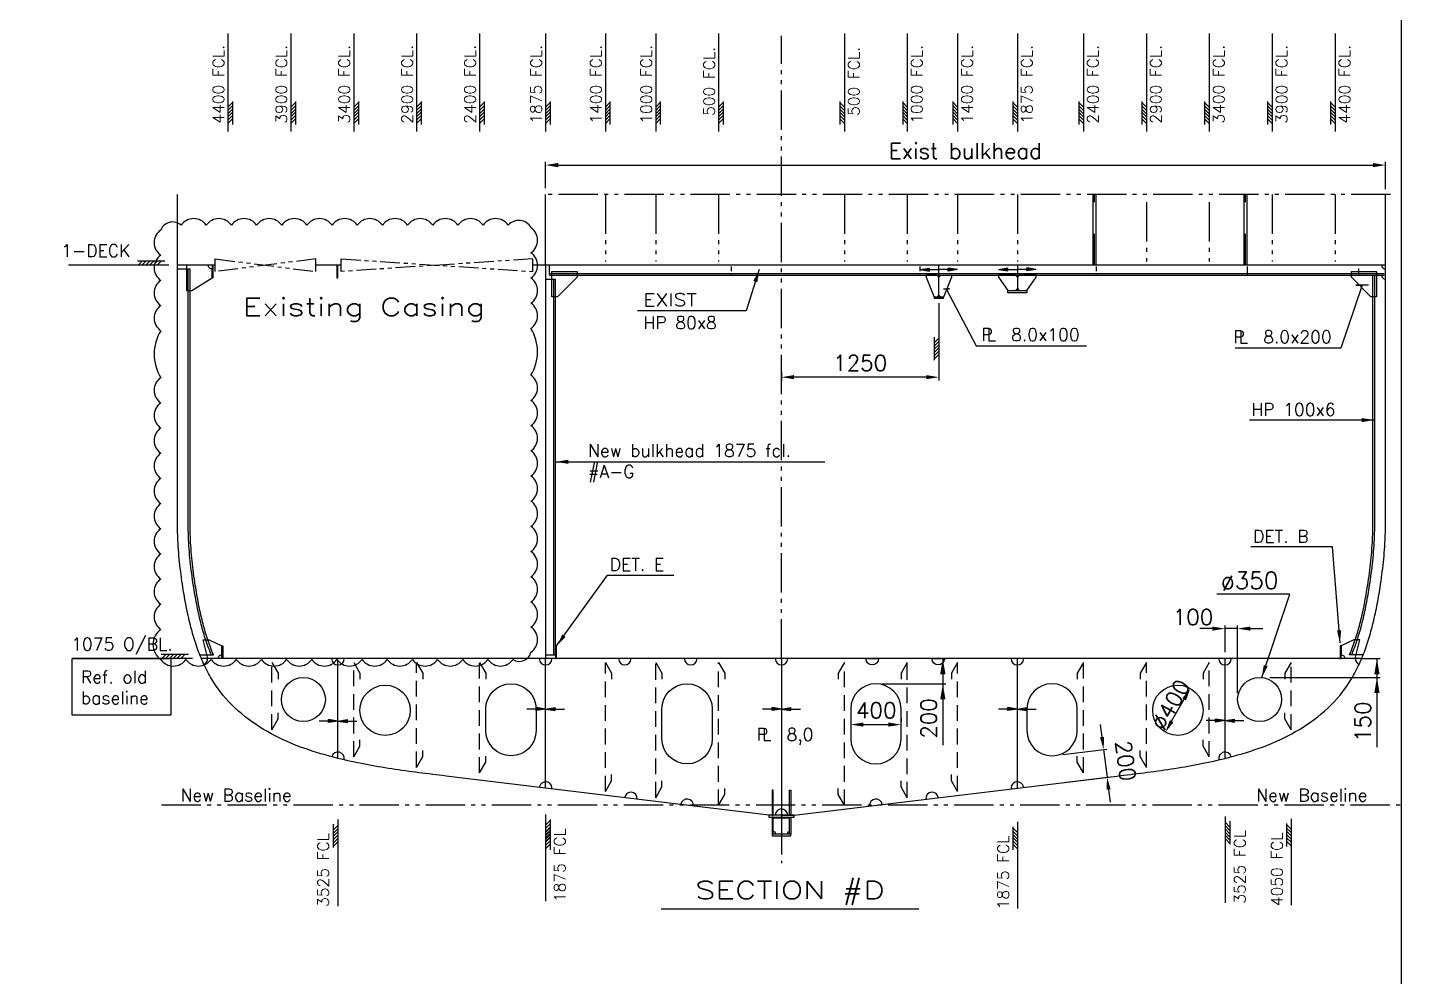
# Model space of a CAD drawing. Extents: x -86245 to 167090, y -69122 to 55245.
# Drawn here: x 30530 to 41450, y 15678 to 23217 of the extents above; entities that cross this region are included whole.
import ezdxf
from ezdxf.enums import TextEntityAlignment as Align

# ---------------------------------------------------------------- set-up
doc = ezdxf.new("R2010")
doc.units = 0
doc.header["$LTSCALE"] = 250
for name, pattern in [('DASHED', [0.75, 0.5, -0.25]), ('JERNB', [2, 1, -1]), ('PHANTOM', [2.1, 1.25, -0.2, 0.125, -0.2, 0.125, -0.2]), ('PHANTOM2', [1.25, 0.625, -0.125, 0.125, -0.125, 0.125, -0.125]), ('STP-035', [0.24, 0.15, -0.09])]:
    doc.linetypes.add(name, pattern=pattern)
doc.layers.get('0').update_dxf_attribs({"linetype": 'CONTINUOUS'})
doc.layers.get('DEFPOINTS').update_dxf_attribs({"linetype": 'CONTINUOUS'})
for name, color, linetype in [('LASTLUKE', 1, 'CONTINUOUS'), ('Ramme', 7, 'CONTINUOUS'), ('S0CO1', 1, 'CONTINUOUS'), ('S0CO2', 2, 'CONTINUOUS'), ('S0CO5', 4, 'CONTINUOUS'), ('S0DA2', 2, 'DASHED'), ('S0DIM', 2, 'CONTINUOUS'), ('S0PH1', 1, 'PHANTOM'), ('S0TX2', 2, 'CONTINUOUS')]:
    doc.layers.add(name, color=color, linetype=linetype)
doc.styles.add('18', font='romans', dxfattribs={"height": 180})
doc.styles.add('ROMANS', font='romans.shx', dxfattribs={"height": 125})
doc.dimstyles.new('MEDIUM', dxfattribs={"dimscale": 0.5, "dimtxt": 2, "dimasz": 2, "dimexe": 50, "dimexo": 100, "dimgap": 100, "dimtad": 1, "dimdsep": 46, "dimtxsty": 'ROMANS', "dimblk1": 'PIL-2', "dimblk2": 'PIL-3', "dimsah": 1, "dimcen": 200, "dimclrd": 1, "dimclre": 1, "dimclrt": 2, "dimazin": 2, "dimtfac": 1, "dimtmove": 0, "dimatfit": 3, "dimldrblk": 'PIL-3', "dimfxl": 1, "dimtvp": 100, "dimtolj": 1, "dimarcsym": 0})
doc.dimstyles.new('ORGINAL', dxfattribs={"dimscale": 50, "dimtxt": 2, "dimasz": 2, "dimexe": 0.5, "dimexo": 1, "dimgap": 1, "dimtad": 1, "dimdsep": 46, "dimtxsty": 'ROMANS', "dimcen": 0, "dimclrd": 1, "dimclre": 1, "dimclrt": 2, "dimadec": 0, "dimazin": 0, "dimtfac": 1, "dimtmove": 2, "dimatfit": 3, "dimfxl": 1, "dimtvp": 100, "dimtolj": 1, "dimarcsym": 0})
doc.dimstyles.get("Standard").update_dxf_attribs({"dimscale": 50, "dimtxt": 125, "dimasz": 2, "dimexe": 0.5, "dimexo": 1, "dimgap": 1, "dimtad": 1, "dimdsep": 46, "dimtxsty": 'ROMANS', "dimcen": 1.5, "dimclrd": 1, "dimclre": 1, "dimclrt": 2, "dimazin": 2, "dimtfac": 1, "dimtmove": 2, "dimatfit": 3, "dimfxl": 1, "dimtvp": 100, "dimtolj": 1, "dimarcsym": 0})

# ---------------------------------------------------------------- blocks, each defined once
blk = doc.blocks.new('KJØL')
at = {"layer": 'S0CO1'}
blk.add_line((-65, -20), (65, -20), dxfattribs=at)
for points in [[(-75, 0), (-65, 0), (-65, 200), (-75, 200)], [(75, 0), (65, 0), (65, 200), (75, 200)]]:
    blk.add_lwpolyline(points, close=True, dxfattribs=at)
for centre, start, end in [((-65, -150), 0, 90), ((65, -150), 90, 180)]:
    blk.add_arc(centre, 20, start, end, dxfattribs=at)
at = {"layer": 'S0CO2'}
for points in [[(-100, -15), (100, -15), (100, 0), (-100, 0)], [(-75, -150), (-65, -150), (-65, -15), (-75, -15)], [(75, -150), (65, -150), (65, -15), (75, -15)], [(-75, -165), (75, -165), (75, -150), (-75, -150)]]:
    blk.add_lwpolyline(points, close=True, dxfattribs=at)
blk = doc.blocks.new('ST10011')
at = {"layer": 'S0CO1'}
for p, q in [((4.24, 0.65), (-0.08, 0.65)), ((0, 0), (0.65, 0.65)), ((0.6, 0), (1.25, 0.65)), ((1.2, 0), (1.85, 0.65)), ((1.8, 0), (2.45, 0.65)), ((2.4, 0), (3.05, 0.65)), ((3, 0), (3.65, 0.65))]:
    blk.add_line(p, q, dxfattribs=at)
blk = doc.blocks.new('ST10005')
at = {"color": 1}
for p, q in [((0, 0), (2, 0.32)), ((0, 0), (2, -0.32)), ((0, 0), (4, 0)), ((2, 0.32), (2, -0.32))]:
    blk.add_line(p, q, dxfattribs=at)
blk.add_solid([(0, 0), (2, 0.32), (0, 0), (2, -0.32)], dxfattribs=at)
blk = doc.blocks.new('pil')
at = {"layer": 'S0CO1', "yscale": 37.5, "zscale": 37.5, "rotation": 180}
for p, xscale in [((-150, 0), -37.5), ((150, 0), 37.5)]:
    blk.add_blockref('ST10005', p, dxfattribs=dict(at, xscale=xscale))
blk = doc.blocks.new('*X7')
at = {"color": 0}
for p, q in [((13410, 17177), (13450, 17217)), ((13439, 17177), (13479, 17217)), ((13467, 17177), (13507, 17217)), ((13495, 17177), (13535, 17217)), ((13523, 17177), (13563, 17217)), ((13552, 17177), (13592, 17217))]:
    blk.add_line(p, q, dxfattribs=at)
blk = doc.blocks.new('TYKK')
at = {"layer": 'S0CO1'}
for p, q in [((-2.04, 0.82), (2.04, 0.82)), ((-2.04, 0), (2.04, 0))]:
    blk.add_line(p, q, dxfattribs=at)
at = {"layer": 'S0CO1', "xscale": 0.0204, "yscale": 0.0204, "zscale": 0.0204}
blk.add_blockref('*X7', (-275.41, -350.41), dxfattribs=at)
blk = doc.blocks.new('A$C3B635EAD')
at = {"layer": 'S0DIM', "color": 1}
for p, q in [((-4400, 793), (-4400, 14)), ((-3900, 793), (-3900, 14)), ((-3400, 793), (-3400, 14)), ((-2900, 793), (-2900, 14)), ((-2400, 793), (-2400, 14)), ((-1875, 793), (-1875, 14)), ((-1400, 793), (-1400, 14)), ((-1000, 793), (-1000, 14)), ((-500, 793), (-500, 14)), ((500, 793), (500, 14)), ((1000, 793), (1000, 14)), ((1400, 793), (1400, 14)), ((1875, 793), (1875, 14)), ((2400, 793), (2400, 14)), ((2900, 793), (2900, 14)), ((3400, 793), (3400, 14)), ((3900, 793), (3900, 14)), ((4400, 793), (4400, 14))]:
    blk.add_line(p, q, dxfattribs=at)
at = {"layer": 'S0DIM', "extrusion": (0, 0, -1), "yscale": 45, "zscale": -45}
for p, xscale, rotation in [((4363, 162), 45, 270), ((3863, 162), 45, 270), ((3363, 162), 45, 270), ((2863, 162), 45, 270), ((2363, 162), 45, 270), ((1838, 162), 45, 270), ((1363, 162), 45, 270), ((963, 162), 45, 270), ((463, 162), 45, 270), ((-463, 162), -45, 90), ((-963, 162), -45, 90), ((-1363, 162), -45, 90), ((-1838, 162), -45, 90), ((-2363, 162), -45, 90), ((-2863, 162), -45, 90), ((-3363, 162), -45, 90), ((-3863, 162), -45, 90), ((-4363, 162), -45, 90)]:
    blk.add_blockref('TYKK', p, dxfattribs=dict(at, xscale=xscale, rotation=rotation))
at = {"layer": 'S0DIM', "style": 'ROMANS', "text_generation_flag": 6}
for s, p in [('4400 FCL.', (-4430, 77)), ('3900 FCL.', (-3930, 77)), ('3400 FCL.', (-3430, 77)), ('2900 FCL.', (-2930, 77)), ('2400 FCL.', (-2430, 77)), ('1875 FCL.', (-1905, 77)), ('1400 FCL.', (-1430, 77)), ('1000 FCL.', (-1030, 77)), (' 500 FCL.', (-530, 77)), (' 500 FCL.', (620, 77)), ('1000 FCL.', (1120, 77)), ('1400 FCL.', (1520, 77)), ('1875 FCL.', (1995, 77)), ('2400 FCL.', (2520, 77)), ('2900 FCL.', (3020, 77)), ('3400 FCL.', (3520, 77)), ('3900 FCL.', (4020, 77)), ('4400 FCL.', (4520, 77))]:
    blk.add_text(s, height=90, rotation=270, dxfattribs=at).set_placement(p)
blk = doc.blocks.new('*D75')
at = {"layer": 'DEFPOINTS', "color": 0, "transparency": 16777216}
for p in [(41323, 22124), (34648, 21890), (41323, 21882)]:
    blk.add_point(p, dxfattribs=at)
at = {"layer": 'S0CO1', "color": 1, "lineweight": -2, "transparency": 16777216}
for p, q in [((34648, 21940), (34648, 22149)), ((34748, 22124), (41223, 22124)), ((41323, 21932), (41323, 22149))]:
    blk.add_line(p, q, dxfattribs=at)
at = {"layer": 'S0CO1', "color": 1, "transparency": 16777216}
for points in [[(34748, 22141), (34748, 22107), (34648, 22124)], [(41223, 22141), (41223, 22107), (41323, 22124)]]:
    blk.add_solid(points, dxfattribs=at)
at = {"layer": 'S0CO1', "color": 2, "transparency": 16777216, "insert": (37985, 22236), "char_height": 125, "attachment_point": 5, "style": 'ROMANS'}
blk.add_mtext('\\A1;Exist bulkhead', dxfattribs=at)
blk = doc.blocks.new('PLDIM2')
at = {"layer": 'S0TX2', "style": 'ROMANS'}
for s, p in [('P', (-19, 0)), ('L', (23, 0))]:
    blk.add_text(s, height=100, dxfattribs=at).set_placement(p)
blk.add_attdef('XX.X', (168, -1), '', height=100, dxfattribs=at)
blk = doc.blocks.new('*D80')
at = {"layer": 'DEFPOINTS', "color": 0, "transparency": 16777216}
for p in [(37073, 17679), (37473, 17679), (37473, 17679)]:
    blk.add_point(p, dxfattribs=at)
at = {"layer": 'S0CO1', "color": 1, "lineweight": -2, "transparency": 16777216}
for p, q in [((37073, 17729), (37073, 17704)), ((37473, 17729), (37473, 17704)), ((37173, 17679), (37373, 17679))]:
    blk.add_line(p, q, dxfattribs=at)
at = {"layer": 'S0CO1', "color": 1, "transparency": 16777216}
for points in [[(37173, 17696), (37173, 17663), (37073, 17679)], [(37373, 17696), (37373, 17663), (37473, 17679)]]:
    blk.add_solid(points, dxfattribs=at)
at = {"layer": 'S0CO1', "color": 2, "transparency": 16777216, "insert": (37276, 17792), "char_height": 125, "attachment_point": 5, "style": 'ROMANS'}
blk.add_mtext('\\A1;400', dxfattribs=at)
blk = doc.blocks.new('PIL-2')
at = {"color": 0, "linetype": 'ByBlock'}
blk.add_line((0, 0), (-250, 0), dxfattribs=at)
blk.add_solid([(-125, 21), (-125, -21), (0, 0)], dxfattribs=at)
blk = doc.blocks.new('PIL-3')
at = {"color": 0, "linetype": 'ByBlock'}
blk.add_line((0, 0), (250, 0), dxfattribs=at)
blk.add_solid([(125, 21), (125, -21), (0, 0)], dxfattribs=at)
blk = doc.blocks.new('*D81')
at = {"layer": 'DEFPOINTS', "color": 0, "transparency": 16777216}
for p in [(37737, 18204), (37273, 18004), (37805, 18004)]:
    blk.add_point(p, dxfattribs=at)
at = {"layer": 'S0TX2', "color": 1, "lineweight": -2, "transparency": 16777216}
for p, q in [((37787, 18204), (37830, 18204)), ((37805, 18203), (37805, 18005)), ((37323, 18004), (37830, 18004)), ((37805, 18004), (37805, 17517))]:
    blk.add_line(p, q, dxfattribs=at)
for name, p, rotation in [('PIL-2', (37805, 18204), 90), ('PIL-3', (37805, 18004), 270)]:
    blk.add_blockref(name, p, dxfattribs=dict(at, rotation=rotation))
at = {"layer": 'S0TX2', "color": 2, "transparency": 16777216, "insert": (37693, 17728), "char_height": 125, "attachment_point": 5, "rotation": 90, "style": 'ROMANS'}
blk.add_mtext('\\A1;200', dxfattribs=at)
blk = doc.blocks.new('A$C60C17CDB')
at = {"layer": 'S0CO1', "yscale": 37.5, "zscale": 37.5, "rotation": 180}
for xscale in [37.5, -37.5]:
    blk.add_blockref('ST10005', (0, 0), dxfattribs=dict(at, xscale=xscale))
blk = doc.blocks.new('*D82')
at = {"layer": 'DEFPOINTS', "color": 0, "transparency": 16777216}
for p in [(38710, 17435), (39110, 17262), (38737, 17216)]:
    blk.add_point(p, dxfattribs=at)
at = {"layer": 'S0CO1', "color": 1, "lineweight": -2, "transparency": 16777216}
for p, q in [((39071, 17580), (39058, 17679)), ((38760, 17441), (39108, 17484)), ((39083, 17481), (39110, 17262)), ((38787, 17222), (39135, 17265)), ((39122, 17163), (39135, 17063))]:
    blk.add_line(p, q, dxfattribs=at)
at = {"layer": 'S0CO1', "color": 1, "transparency": 16777216}
for points in [[(39087, 17582), (39054, 17578), (39083, 17481)], [(39139, 17165), (39106, 17161), (39110, 17262)]]:
    blk.add_solid(points, dxfattribs=at)
at = {"layer": 'S0CO1', "color": 2, "transparency": 16777216, "insert": (39258, 17391), "char_height": 125, "attachment_point": 5, "rotation": 277.079, "style": 'ROMANS'}
blk.add_mtext('\\A1;200', dxfattribs=at)
blk = doc.blocks.new('*D83')
at = {"layer": 'DEFPOINTS', "color": 0, "transparency": 16777216}
for p in [(39772, 17966), (39574, 17619)]:
    blk.add_point(p, dxfattribs=at)
at = {"layer": 'S0CO1', "color": 1, "lineweight": -2, "transparency": 16777216}
blk.add_line((39623, 17706), (39722, 17880), dxfattribs=at)
at = {"layer": 'S0CO1', "color": 1, "transparency": 16777216}
for points in [[(39708, 17888), (39737, 17871), (39772, 17966)], [(39609, 17714), (39638, 17697), (39574, 17619)]]:
    blk.add_solid(points, dxfattribs=at)
at = {"layer": 'S0CO1', "color": 2, "transparency": 16777216, "insert": (39615, 17836), "char_height": 125, "attachment_point": 5, "rotation": 60.382, "style": 'ROMANS'}
blk.add_mtext('\\A1;∅400', dxfattribs=at)
blk = doc.blocks.new('*D85')
at = {"layer": 'DEFPOINTS', "color": 0, "transparency": 16777216}
for p in [(41086, 18204), (40354, 18054), (41255, 18054)]:
    blk.add_point(p, dxfattribs=at)
at = {"layer": 'S0TX2', "color": 1, "lineweight": -2, "transparency": 16777216}
for p, q in [((41136, 18204), (41280, 18204)), ((41255, 18203), (41255, 18055)), ((40404, 18054), (41280, 18054)), ((41255, 18054), (41255, 17500))]:
    blk.add_line(p, q, dxfattribs=at)
for name, p, rotation in [('PIL-2', (41255, 18204), 90), ('PIL-3', (41255, 18054), 270)]:
    blk.add_blockref(name, p, dxfattribs=dict(at, rotation=rotation))
at = {"layer": 'S0TX2', "color": 2, "transparency": 16777216, "insert": (41143, 17702), "char_height": 125, "attachment_point": 5, "rotation": 90, "style": 'ROMANS'}
blk.add_mtext('\\A1;150', dxfattribs=at)
blk = doc.blocks.new('*D84')
at = {"layer": 'DEFPOINTS', "color": 0, "transparency": 16777216}
for p in [(40048, 18442), (40048, 18204), (40148, 17879)]:
    blk.add_point(p, dxfattribs=at)
at = {"layer": 'S0CO1', "color": 1, "lineweight": -2, "transparency": 16777216}
for p, q in [((40048, 18254), (40048, 18467)), ((40148, 17929), (40148, 18467)), ((39948, 18442), (39848, 18442)), ((40148, 18442), (40048, 18442)), ((40248, 18442), (40348, 18442))]:
    blk.add_line(p, q, dxfattribs=at)
at = {"layer": 'S0CO1', "color": 1, "transparency": 16777216}
for points in [[(39948, 18458), (39948, 18425), (40048, 18442)], [(40248, 18458), (40248, 18425), (40148, 18442)]]:
    blk.add_solid(points, dxfattribs=at)
at = {"layer": 'S0CO1', "color": 2, "transparency": 16777216, "insert": (39793, 18533), "char_height": 125, "attachment_point": 5, "style": 'ROMANS'}
blk.add_mtext('\\A1;100', dxfattribs=at)
blk = doc.blocks.new('*D110')
at = {"layer": 'DEFPOINTS', "color": 0, "transparency": 16777216}
for p in [(37773, 21076), (36523, 20528), (36523, 20439)]:
    blk.add_point(p, dxfattribs=at)
at = {"layer": 'S0CO1', "color": 1, "lineweight": -2, "transparency": 16777216}
for p, q in [((37773, 21026), (37773, 20414)), ((36523, 20478), (36523, 20414)), ((37673, 20439), (36623, 20439))]:
    blk.add_line(p, q, dxfattribs=at)
at = {"layer": 'S0CO1', "color": 1, "transparency": 16777216}
for points in [[(36623, 20456), (36623, 20423), (36523, 20439)], [(37673, 20456), (37673, 20423), (37773, 20439)]]:
    blk.add_solid(points, dxfattribs=at)
at = {"layer": 'S0CO1', "color": 2, "transparency": 16777216, "insert": (37148, 20552), "char_height": 125, "attachment_point": 5, "style": 'ROMANS'}
blk.add_mtext('\\A1;1250', dxfattribs=at)

msp = doc.modelspace()

# ---------------------------------------------------------------- linework, layer by layer
at = {"layer": 'Ramme', "color": 6}
msp.add_lwpolyline([(0, 0), (41450, 0), (41450, 29100), (0, 29100)], close=True, dxfattribs=at)
at = {"layer": 'S0CO1', "color": 8}
for p, q in [((38998.85, 21328.739), (38998.85, 21890.385)), ((39022.85, 21328.739), (39022.85, 21890.385)), ((40198.85, 21328.739), (40198.85, 21890.385)), ((40222.85, 21328.739), (40222.85, 21890.385)), ((34677.85, 21263.739), (41312.608, 21263.739)), ((34677.85, 21248.739), (41312.608, 21248.739))]:
    msp.add_line(p, q, dxfattribs=at)
at = {"layer": 'S0CO1', "color": 8, "linetype": 'JERNB'}
for p, q in [((39010.85, 21328.739), (39010.85, 21890.385)), ((40210.85, 21328.739), (40210.85, 21890.385))]:
    msp.add_line(p, q, dxfattribs=at)
at = {"layer": 'S0CO1'}
for p, q in [((31722.849, 21298.739), (31822.849, 21298.739)), ((34647.85, 21218.739), (34727.85, 21218.739)), ((34712.85, 18233.739), (34712.85, 21218.739)), ((34727.85, 18233.739), (34727.85, 21218.739)), ((31899.999, 18233.739), (32008.037, 18233.739)), ((34647.85, 18233.739), (34727.85, 18233.739)), ((41145.701, 18233.739), (41037.663, 18233.739))]:
    msp.add_line(p, q, dxfattribs=at)
for points in [[(31589.668, 18196.275, 0.52056705), (31789.668, 18196.275, 0.52056705), (31989.668, 18196.275, 0.52056705), (32189.668, 18196.275, 0.52056705), (32389.668, 18196.275, 0.52056705), (32589.668, 18196.275, 0.52056705), (32789.668, 18196.275, 0.52056705), (32989.668, 18196.275, 0.52056705), (33189.668, 18196.275, 0.52056705), (33389.668, 18196.275, 0.52056705), (33589.668, 18196.275, 0.52056705), (33789.668, 18196.275, 0.52056705), (33989.668, 18196.275, 0.52056705), (34189.668, 18196.275, 0.52056705), (34389.668, 18196.275, 0.52056705), (34531.767, 18254.175, 0.52056705), (34531.767, 18454.175, 0.52056705), (34531.767, 18654.175, 0.52056705), (34531.767, 18854.175, 0.52056705), (34531.767, 19054.175, 0.52056705), (34531.767, 19254.175, 0.52056705), (34531.767, 19454.175, 0.52056705), (34531.767, 19654.175, 0.52056705), (34531.767, 19854.175, 0.52056705), (34531.767, 20054.175, 0.52056705), (34531.767, 20254.175, 0.52056705), (34531.767, 20454.175, 0.279117476), (34531.767, 20827.185, 0.52056705), (34531.767, 21027.185, 0.52056705), (34531.767, 21227.185, 0.52056705), (34531.767, 21427.185, 0.52056705), (34531.767, 21627.185, 0.52056705), (34351.287, 21646.705, 0.52056705), (34151.287, 21646.705, 0.52056705), (33951.287, 21646.705, 0.52056705), (33751.287, 21646.705, 0.52056705), (33551.287, 21646.705, 0.52056705), (33351.287, 21646.705, 0.52056705), (33151.287, 21646.705, 0.52056705), (32951.287, 21646.705, 0.52056705), (32751.287, 21646.705, 0.52056705), (32551.287, 21646.705, 0.52056705), (32351.287, 21646.705, 0.52056705), (32151.287, 21646.705, 0.52056705), (31951.287, 21646.705, 0.52056705), (31751.287, 21646.705, 0.52056705), (31589.668, 21608.324, 0.52056705), (31589.668, 21408.324, 0.52056705), (31589.668, 21208.324, 0.52056705), (31589.668, 21008.324, 0.52056705), (31589.668, 20808.324, 0.279117476), (31589.668, 20435.315, 0.52056705), (31589.668, 20235.315, 0.52056705), (31589.668, 20035.315, 0.52056705), (31589.668, 19835.315, 0.52056705), (31589.668, 19635.315, 0.52056705), (31589.668, 19435.315, 0.52056705), (31589.668, 19235.315, 0.52056705), (31589.668, 19035.315, 0.52056705), (31589.668, 18835.315, 0.52056705), (31589.668, 18635.315, 0.52056705), (31589.668, 18435.315, 0.52056705)], [(35227.981, 18203.739, 1), (35327.981, 18203.739)], [(35751.903, 18203.739, 1), (35851.903, 18203.739)], [(37293.797, 18203.739, -1), (37193.797, 18203.739)], [(37817.718, 18203.739, -1), (37717.718, 18203.739)], [(34372.85, 17432.021), (34372.85, 17432.021, -0.414213562), (34172.85, 17632.021), (34172.85, 17803.739, -0.414213562), (34372.85, 18003.739), (34372.85, 18003.739, -0.414213562), (34572.85, 17803.739), (34572.85, 17632.021, -0.414213562)], [(35772.85, 17367.241), (35772.85, 17367.241, -0.414213562), (35572.85, 17567.241), (35572.85, 17803.739, -0.414213562), (35772.85, 18003.739), (35772.85, 18003.739, -0.414213562), (35972.85, 17803.739), (35972.85, 17567.241, -0.414213562)], [(37272.85, 17367.241), (37272.85, 17367.241, 0.414213562), (37472.85, 17567.241), (37472.85, 17803.739, 0.414213562), (37272.85, 18003.739), (37272.85, 18003.739, 0.414213562), (37072.85, 17803.739), (37072.85, 17567.241, 0.414213562)], [(38672.85, 17432.021), (38672.85, 17432.021, 0.414213562), (38872.85, 17632.021), (38872.85, 17803.739, 0.414213562), (38672.85, 18003.739), (38672.85, 18003.739, 0.414213562), (38472.85, 17803.739), (38472.85, 17632.021, 0.414213562)]]:
    msp.add_lwpolyline(points, format="xyb", close=True, dxfattribs=at)
for points in [[(31997.85, 21298.739, -0.414213528), (31967.85, 21328.739), (31792.849, 21328.739), (31792.849, 21128.739), (31837.853, 21128.739), (31997.85, 21228.739), (31997.85, 21298.739)], [(31991.721, 18233.739, -0.001880362), (31987.979, 18242.641, -0.021649), (31943.434, 18364.314, -0.014929), (31907.277, 18491.112, -0.014426), (31875.098, 18635.629, -0.009034), (31849.418, 18783.301, -0.011788), (31823.76, 18978.731, -0.017592), (31809.765, 19173.364, -0.005806), (31808.259, 19233.625, -0.003349), (31807.85, 19294.741), (31807.849, 21298.739)], [(32008.037, 18233.739, -0.003137342), (32001.828, 18248.402, -0.021649), (31957.73, 18368.856, -0.014929), (31921.818, 18494.793, -0.014426), (31889.827, 18638.466, -0.009034), (31864.24, 18785.603, -0.011788), (31838.675, 18980.332, -0.017592), (31824.755, 19173.913, -0.005806), (31823.257, 19233.826, -0.003349), (31822.85, 19294.74), (31822.849, 21298.739)], [(41037.663, 18233.739, 0.003137342), (41043.871, 18248.402, 0.021649), (41087.969, 18368.856, 0.014929), (41123.882, 18494.793, 0.014426), (41155.873, 18638.466, 0.009034), (41181.46, 18785.603, 0.011788), (41207.025, 18980.332, 0.017592), (41220.945, 19173.913, 0.005806), (41222.442, 19233.826, 0.003349), (41222.85, 19294.74), (41222.85, 21248.739)], [(41053.978, 18233.739, 0.001880362), (41057.721, 18242.641, 0.021649), (41102.265, 18364.314, 0.014929), (41138.423, 18491.112, 0.014426), (41170.602, 18635.629, 0.009034), (41196.282, 18783.301, 0.011788), (41221.939, 18978.731, 0.017592), (41235.934, 19173.364, 0.005806), (41237.441, 19233.625, 0.003349), (41237.85, 19294.741), (41237.85, 21248.739)], [(31964.954, 18203.739), (31925.537, 18353.739), (31975.357, 18353.739), (32074.956, 18303.739), (32074.956, 18233.739, 0.414213562), (32044.956, 18203.739)], [(41080.745, 18203.739), (41120.162, 18353.739), (41070.342, 18353.739), (40970.744, 18303.739), (40970.744, 18233.739, -0.414213562), (41000.744, 18203.739)]]:
    msp.add_lwpolyline(points, format="xyb", dxfattribs=at)
at = {"layer": 'S0CO1', "color": 8, "flags": 128}
msp.add_lwpolyline([(34677.85, 21248.739), (34677.85, 21328.739)], dxfattribs=at)
at = {"layer": 'S0CO1'}
for points in [[(34742.85, 21078.739), (34697.85, 21078.739), (34697.85, 21278.739), (34897.85, 21278.739), (34897.85, 21233.739), (34742.85, 21078.739)], [(41207.846, 21078.739), (41052.848, 21233.739), (41052.848, 21278.739), (41252.85, 21278.739), (41252.85, 21078.739), (41207.846, 21078.739)], [(32074.956, 18203.739), (32074.956, 18303.739), (32082.956, 18303.739), (32082.956, 18203.739)], [(34735.85, 18203.739), (34735.85, 18303.739), (34727.85, 18303.739), (34727.85, 18203.739)], [(40970.744, 18203.739), (40970.744, 18303.739), (40962.744, 18303.739), (40962.744, 18203.739)], [(31669.425, 17754.789), (30885.523, 17754.789), (30885.523, 18203.739), (31669.425, 18203.739)], [(31669.425, 17754.789), (30885.523, 17754.789), (30885.523, 18203.739), (31669.425, 18203.739)]]:
    msp.add_lwpolyline(points, close=True, dxfattribs=at)
for points in [[(37772.85, 21233.739), (37757.85, 21248.739), (37672.85, 21248.739), (37672.85, 21233.739), (37735.35, 21075.729), (37757.85, 21075.729), (37772.85, 21090.729)], [(37772.85, 21233.739), (37787.85, 21248.739), (37872.85, 21248.739), (37872.85, 21233.739), (37810.35, 21075.729), (37787.85, 21075.729), (37772.85, 21090.729)], [(32472.85, 18173.739), (32522.85, 18087.136), (32522.85, 18038.979)], [(33122.85, 18173.739), (33172.85, 18087.136), (33172.85, 18038.979)], [(33622.85, 18173.739), (33672.85, 18087.136), (33672.85, 18038.979)], [(34122.85, 18173.739), (34172.85, 18087.136), (34172.85, 18038.979)], [(35122.85, 18173.739), (35172.85, 18087.136), (35172.85, 18038.979)], [(35522.85, 18173.739), (35572.85, 18087.136), (35572.85, 18038.979)], [(36022.85, 18173.739), (36072.85, 18087.136), (36072.85, 18038.979)], [(37022.85, 18173.739), (36972.85, 18087.136), (36972.85, 18038.979)], [(37522.85, 18173.739), (37472.85, 18087.136), (37472.85, 18038.979)], [(37922.85, 18173.739), (37872.85, 18087.136), (37872.85, 18038.979)], [(38922.85, 18173.739), (38872.85, 18087.136), (38872.85, 18038.979)], [(39422.85, 18173.739), (39372.85, 18087.136), (39372.85, 18038.979)], [(39922.85, 18173.739), (39872.85, 18087.136), (39872.85, 18038.979)], [(40572.85, 18173.739), (40522.85, 18087.136), (40522.85, 18038.979)], [(32472.85, 17637.644), (32522.85, 17724.247), (32522.85, 17772.405)], [(40572.85, 17637.644), (40522.85, 17724.247), (40522.85, 17772.405)], [(33122.85, 17422.24), (33172.85, 17508.843), (33172.85, 17557)], [(33622.85, 17339.249), (33672.85, 17425.852), (33672.85, 17474.009)], [(39422.85, 17339.249), (39372.85, 17425.852), (39372.85, 17474.009)], [(39922.85, 17422.24), (39872.85, 17508.843), (39872.85, 17557)], [(34122.85, 17294.923), (34172.85, 17381.526), (34172.85, 17429.684)], [(38922.85, 17294.923), (38872.85, 17381.526), (38872.85, 17429.684)], [(35122.85, 17147.097), (35172.85, 17233.7), (35172.85, 17281.857)], [(37922.85, 17147.097), (37872.85, 17233.7), (37872.85, 17281.857)], [(35522.85, 17098.631), (35572.85, 17185.233), (35572.85, 17233.391)], [(36022.85, 17038.048), (36072.85, 17124.65), (36072.85, 17172.808)], [(37022.85, 17038.048), (36972.85, 17124.65), (36972.85, 17172.808)], [(37522.85, 17098.631), (37472.85, 17185.233), (37472.85, 17233.391)]]:
    msp.add_lwpolyline(points, dxfattribs=at)
at = {"layer": 'S0CO1', "color": 8}
for points in [[(38397.85, 21233.739), (38382.85, 21248.739), (38247.85, 21248.739), (38247.85, 21233.739), (38322.85, 21128.739), (38382.85, 21128.739), (38397.85, 21143.739)], [(38397.85, 21143.739), (38412.85, 21128.739), (38472.85, 21128.739), (38547.85, 21233.739), (38547.85, 21248.739), (38412.85, 21248.739), (38397.85, 21233.739)]]:
    msp.add_lwpolyline(points, dxfattribs=at)
at = {"layer": 'S0CO1'}
for centre, radius in [((32722.85, 17878.739), 175), ((40322.85, 17878.739), 175), ((33372.85, 17792.614), 200), ((39672.85, 17792.614), 200)]:
    msp.add_circle(centre, radius, dxfattribs=at)
for centre, radius, start, end in [((41322.85, 21328.739), 30, 180, 269.9999933), ((41322.85, 21248.739), 30, 180, 269.9999933), ((31912.119, 18203.739), 50, 293.9185063, 0), ((32997.85, 18203.739), 50, 180, 0), ((34647.85, 18203.739), 50, 180, 0), ((36522.85, 18203.739), 50, 180, 0), ((38397.85, 18203.739), 50, 180, 0), ((40047.85, 18203.739), 50, 180, 0), ((41133.581, 18203.739), 50, 180, 246.0814937), ((32997.85, 17410.88), 50, 346.3950964, 165.5606996), ((40047.85, 17410.88), 50, 14.4393004, 193.6049036), ((34647.85, 17174.432), 50, 353.0913657, 173.0913768), ((38397.85, 17174.432), 50, 6.9086232, 186.9086343), ((35325.589, 17092.313), 50, 353.3903312, 173.267535), ((35772.642, 17038.145), 50, 353.3903312, 173.267535), ((37273.057, 17038.145), 50, 6.732465, 186.6096688), ((37720.11, 17092.313), 50, 6.732465, 186.6096688), ((36522.755, 16959.352), 50, 0, 180), ((36522.85, 16959.352), 50, 0, 180)]:
    msp.add_arc(centre, radius, start, end, dxfattribs=at)
at = {"layer": 'S0CO2'}
for p, q in [((40222.85, 21318.739), (40222.85, 21248.739)), ((41107.85, 21303.739), (41107.85, 21248.739))]:
    msp.add_line(p, q, dxfattribs=at)
for points in [[(31997.85, 21228.739), (32005.85, 21228.739), (32005.85, 21328.739), (31997.85, 21328.739)], [(32989.807, 21228.739), (32997.807, 21228.739), (32997.807, 21328.739), (32989.807, 21328.739)], [(37735.35, 21067.729), (37810.35, 21067.729), (37810.35, 21075.729), (37735.35, 21075.729)]]:
    msp.add_lwpolyline(points, close=True, dxfattribs=at)
at = {"layer": 'S0CO2', "color": 8}
msp.add_lwpolyline([(38472.85, 21108.739), (38322.85, 21108.739), (38322.85, 21128.739), (38472.85, 21128.739)], close=True, dxfattribs=at)
at = {"layer": 'S0CO5', "color": 8}
for p, q in [((34647.85, 21328.739), (34647.85, 21890.385)), ((38397.85, 21328.739), (38397.85, 21128.739))]:
    msp.add_line(p, q, dxfattribs=at)
at = {"layer": 'S0CO5'}
for p, q in [((32022.85, 21328.739), (31722.849, 21328.739)), ((33022.807, 21328.739), (32822.85, 21328.739)), ((41322.85, 21328.739), (34547.85, 21328.739)), ((34647.85, 21328.739), (34647.85, 18203.739)), ((37772.85, 21075.729), (37772.85, 21328.739)), ((41133.581, 18203.739), (31912.119, 18203.739)), ((32997.85, 17410.88), (32997.85, 18203.739)), ((34647.85, 17174.432), (34647.85, 18203.739)), ((36522.85, 18203.739), (36522.85, 16959.352)), ((38397.85, 17174.432), (38397.85, 18203.739)), ((40047.85, 17410.88), (40047.85, 18203.739))]:
    msp.add_line(p, q, dxfattribs=at)
for points in [[(36522.969, 16959.352), (36422.85, 16959.362), (33857.022, 17270.253, -0.001458), (33640.886, 17297.084, -0.006458), (33425.202, 17327.335, -0.008954), (33210.569, 17364.213, -0.013947), (32997.85, 17410.88, -0.023093), (32726.761, 17491.786, -0.039936), (32467.989, 17606.12, -0.04832), (32233.644, 17763.854, -0.065241), (32040.78, 17970.253, -0.031746), (31968.331, 18086.394, -0.025015), (31909.499, 18209.992, -0.021649), (31862.425, 18338.574, -0.014929), (31824.876, 18470.253, -0.014426), (31791.631, 18619.556, -0.009034), (31765.425, 18770.253, -0.011788), (31739.246, 18969.656, -0.017592), (31724.822, 19170.253, -0.005806), (31723.266, 19232.488, -0.003349), (31722.85, 19294.741), (31722.85, 21890.385)], [(36522.731, 16959.352), (36622.85, 16959.362), (39188.677, 17270.253, 0.001458), (39404.814, 17297.084, 0.006458), (39620.497, 17327.335, 0.008954), (39835.13, 17364.213, 0.013947), (40047.85, 17410.88, 0.023093), (40318.939, 17491.786, 0.039936), (40577.711, 17606.12, 0.04832), (40812.055, 17763.854, 0.065241), (41004.92, 17970.253, 0.031746), (41077.368, 18086.394, 0.025015), (41136.2, 18209.992, 0.021649), (41183.274, 18338.574, 0.014929), (41220.824, 18470.253, 0.014426), (41254.068, 18619.556, 0.009034), (41280.275, 18770.253, 0.011788), (41306.453, 18969.656, 0.017592), (41320.878, 19170.253, 0.005806), (41322.433, 19232.488, 0.003349), (41322.85, 19294.741), (41322.85, 21890.385)]]:
    msp.add_lwpolyline(points, format="xyb", dxfattribs=at)
at = {"layer": 'S0DA2', "color": 8, "linetype": 'STP-035'}
for p, q in [((36122.85, 21318.739), (36122.85, 21248.739)), ((37622.85, 21318.739), (37622.85, 21248.739)), ((39022.85, 21318.739), (39022.85, 21248.739))]:
    msp.add_line(p, q, dxfattribs=at)
at = {"layer": 'S0DA2'}
for p, q in [((32472.85, 17637.644), (32472.85, 18173.739)), ((33122.85, 17422.24), (33122.85, 18173.739)), ((33622.85, 17339.249), (33622.85, 18173.739)), ((34122.85, 17294.923), (34122.85, 18173.739)), ((35122.85, 17147.097), (35122.85, 18173.739)), ((35522.85, 17098.631), (35522.85, 18173.739)), ((36022.85, 17038.048), (36022.85, 18173.739)), ((37022.85, 17038.048), (37022.85, 18173.739)), ((37522.85, 17098.631), (37522.85, 18173.739)), ((37922.85, 17147.097), (37922.85, 18173.739)), ((38922.85, 17294.923), (38922.85, 18173.739)), ((39422.85, 17339.249), (39422.85, 18173.739)), ((39922.85, 17422.24), (39922.85, 18173.739)), ((40572.85, 17637.644), (40572.85, 18173.739))]:
    msp.add_line(p, q, dxfattribs=at)
at = {"layer": 'S0DIM', "color": 1}
for p, q in [((34647.969, 16963.829), (34647.969, 16276.437)), ((40047.85, 16950.337), (40047.85, 16262.945)), ((40572.85, 16931.232), (40572.85, 16243.841)), ((32997.85, 16925.299), (32997.85, 16237.908)), ((38397.85, 16906.195), (38397.85, 16218.803))]:
    msp.add_line(p, q, dxfattribs=at)
for points in [[(31654.913, 21328.739), (30856.759, 21328.739)], [(31843.033, 18203.739), (30885.523, 18203.739)]]:
    msp.add_lwpolyline(points, dxfattribs=at)
at = {"layer": 'S0PH1'}
for p, q in [((36522.85, 18203.739), (36522.85, 23150.781)), ((41363.405, 21890.385), (34622.317, 21890.385)), ((31595.285, 17042.234), (41450.414, 17042.234)), ((36522.731, 16959.352), (36522.85, 16578.739))]:
    msp.add_line(p, q, dxfattribs=at)
at = {"layer": 'S0PH1', "color": 8}
for p, q in [((35122.85, 21890.385), (35122.85, 21358.739)), ((35522.85, 21890.385), (35522.85, 21358.739)), ((36022.85, 21890.385), (36022.85, 21358.739)), ((37022.85, 21890.385), (37022.85, 21358.739)), ((37522.85, 21890.385), (37522.85, 21358.739)), ((37922.85, 21890.385), (37922.85, 21358.739)), ((38397.85, 21890.385), (38397.85, 21358.739)), ((40422.85, 21890.385), (40422.85, 21358.739)), ((40922.85, 21890.385), (40922.85, 21358.739)), ((39422.85, 21828.739), (39422.85, 21358.739)), ((39922.85, 21828.739), (39922.85, 21358.739))]:
    msp.add_line(p, q, dxfattribs=at)
at = {"layer": 'S0PH1', "linetype": 'PHANTOM2'}
for points in [[(32022.85, 21278.739), (32022.85, 21378.739), (32822.85, 21278.739), (32822.85, 21378.739), (32022.85, 21278.739)], [(33022.807, 21278.739), (33022.807, 21378.739), (34547.85, 21278.739), (34547.85, 21378.739), (33022.807, 21278.739)]]:
    msp.add_lwpolyline(points, close=True, dxfattribs=at)
at = {"layer": 'S0TX2', "color": 1}
msp.add_line((35565.929, 16214.604), (37614.72, 16214.604), dxfattribs=at)
for points in [[(37809.371, 21140.055), (37857.68, 21140.055), (37832.68, 21140.055), (38070.427, 20688.238), (38946.608, 20688.238)], [(41186.808, 21168.983), (41086.808, 21168.983), (41136.808, 21168.983), (40967.595, 20670.117), (40127.686, 20670.117)]]:
    msp.add_lwpolyline(points, dxfattribs=at)

# ---------------------------------------------------------------- block references
at = {"layer": 'S0CO1'}
for name, p in [('A$C3B635EAD', (36522.85, 22376.238)), ('A$C60C17CDB', (34647.85, 17803.123)), ('A$C60C17CDB', (36522.85, 17803.123)), ('A$C60C17CDB', (38397.85, 17803.123)), ('A$C60C17CDB', (32997.85, 17706.621)), ('A$C60C17CDB', (40047.85, 17711.639)), ('KJØL', (36522.731, 16959.352))]:
    msp.add_blockref(name, p, dxfattribs=at)
at = {"layer": 'S0CO1', "color": 8}
for p in [(37772.85, 21293.769), (38397.85, 21295.029)]:
    msp.add_blockref('pil', p, dxfattribs=at)
at = {"layer": 'S0DIM', "xscale": 50, "yscale": 50, "zscale": 50}
for p in [(31409.735, 21328.739), (31597.855, 18203.739)]:
    msp.add_blockref('ST10011', p, dxfattribs=at)
at = {"layer": 'S0DIM', "extrusion": (0, 0, -1), "yscale": 45, "zscale": -45}
for p, xscale, rotation in [((-37772.85, 20666.381), 45, 270), ((-32997.85, 16795.372), 45, 270), ((-34684.57, 16776.268), 45, 270), ((-34684.689, 16833.902), 45, 270), ((-38361.13, 16776.268), -45, 90), ((-40047.85, 16820.41), -45, 90), ((-40536.13, 16801.305), -45, 90)]:
    msp.add_blockref('TYKK', p, dxfattribs=dict(at, xscale=xscale, rotation=rotation))
at = {"layer": 'S0TX2'}
ref = msp.add_blockref('PLDIM2', (38131.039, 20728.29), dxfattribs=at)
ref.add_attrib('XX.X', '8.0x100', (38348.035, 20726.831), dxfattribs={"height": 100, "style": 'ROMANS'})
ref = msp.add_blockref('PLDIM2', (40134.025, 20710.169), dxfattribs=at)
ref.add_attrib('XX.X', '8.0x200', (40351.021, 20708.71), dxfattribs={"height": 100, "style": 'ROMANS'})
ref = msp.add_blockref('PLDIM2', (36345.874, 17551.703), dxfattribs=at)
ref.add_attrib('XX.X', '8,0', (36562.87, 17550.244), dxfattribs={"height": 100, "style": 'ROMANS'})

# ---------------------------------------------------------------- texts
at = {"layer": 'LASTLUKE', "color": 2, "insert": (40015.083, 18892.295), "char_height": 135, "attachment_point": 1, "style": '18'}
msp.add_mtext_dynamic_manual_height_columns('ø350', width=2296.28369, gutter_width=500, heights=[0], dxfattribs=at)
at = {"layer": 'S0DIM', "style": 'ROMANS'}
for p in [(31746.75, 17068.994), (40295.927, 17068.994)]:
    msp.add_text('New Baseline', height=100, dxfattribs=at).set_placement(p)
at = {"layer": 'S0DIM', "style": 'ROMANS', "text_generation_flag": 6}
for s, p in [('1875 FCL', (34805.532, 16269.391)), ('3525 FCL', (40210.639, 16255.899)), ('4050 FCL', (40505.286, 16236.795)), ('3525 FCL', (32925.061, 16230.861)), ('1875 FCL', (38330.286, 16211.757))]:
    msp.add_text(s, height=90, rotation=270, dxfattribs=at).set_placement(p)
at = {"layer": 'S0TX2', "style": 'ROMANS'}
for s, p in [('1-DECK', (30799.792, 21394.454)), ('HP 100x6', (40257.524, 20132.61)), ('DET. B', (40270.021, 19124.653)), ('DET. E', (35157.727, 18901.99)), ('1075 O/BL.', (30878.077, 18268.246))]:
    msp.add_text(s, height=100, dxfattribs=at).set_placement(p)
at = {"layer": 'S0TX2', "style": 'ROMANS', "width": 1.2}
msp.add_text('EXIST', height=100, dxfattribs=at).set_placement((35636.27, 21054.525), align=Align.MIDDLE)
at = {"layer": 'S0TX2', "color": 4, "style": 'ROMANS', "width": 1.35}
for s, p in [('Existing Casing', (33204.077, 20977.526)), ('SECTION #D', (36590.324, 16354.316))]:
    msp.add_text(s, height=140, dxfattribs=at).set_placement(p, align=Align.MIDDLE)
at = {"layer": 'S0TX2', "char_height": 100, "attachment_point": 1, "style": 'ROMANS'}
for s, width, gutter_width, insert in [('HP 80x8', 2415.77259, 500, (35426.007, 20922.42)), ('New bulkhead 1875 fcl.\\P#A-G', 2415.77259, 500, (34986.284, 19905.981)), ('Ref. old\\Pbaseline', 1100.86708, 625, (30954.566, 18107.539)), ('Ref. old\\Pbaseline', 1100.86708, 625, (30954.566, 18107.539))]:
    msp.add_mtext_dynamic_manual_height_columns(s, width=width, gutter_width=gutter_width, heights=[0], dxfattribs=dict(at, insert=insert))

# ---------------------------------------------------------------- dimensions: what is measured, and where the dimension line sits
at = {"layer": 'S0CO1'}
dim = msp.add_linear_dim(base=(41322.851, 22123.94), p1=(34647.85, 21890.385), p2=(41322.851, 21882.437), text='Exist bulkhead', dimstyle='STANDARD', dxfattribs=at)
dim.commit()
dim.dimension.update_dxf_attribs({"geometry": '*D75', "text_midpoint": (37985.35, 22236.44)})
dim = msp.add_linear_dim(base=(36522.85, 20439.282), p1=(37772.85, 21075.729), p2=(36522.85, 20528.049), dimstyle='STANDARD', dxfattribs=at)
dim.commit()
dim.dimension.update_dxf_attribs({"geometry": '*D110', "text_midpoint": (37147.85, 20551.782)})
for base, p1, p2, picture, middle in [((40047.85, 18441.827), (40147.85, 17878.739), (40047.85, 18203.739), '*D84', (39793.102, 18533.241)), ((37472.85, 17679.492), (37072.85, 17679.492), (37472.85, 17679.492), '*D80', (37275.968, 17791.741))]:
    dim = msp.add_linear_dim(base=base, p1=p1, p2=p2, dimstyle='STANDARD', dxfattribs=at)
    dim.commit()
    dim.dimension.update_dxf_attribs({"geometry": picture, "text_midpoint": middle, "dimtype": 160})
dim = msp.add_diameter_dim_2p(p1=(39574.007, 17618.746), p2=(39771.693, 17966.482), dimstyle='STANDARD', dxfattribs=at)
dim.commit()
dim.dimension.update_dxf_attribs({"geometry": '*D83', "text_midpoint": (39614.887, 17835.72), "dimtype": 163})
dim = msp.add_aligned_dim(p1=(38709.984, 17434.671), p2=(38737.195, 17215.549), distance=375.844, text='200', dimstyle='STANDARD', dxfattribs=at)
dim.commit()
dim.dimension.update_dxf_attribs({"geometry": '*D82', "text_midpoint": (39257.83, 17391.454)})
at = {"layer": 'S0TX2'}
for base, p1, p2, picture, middle in [((37805.17, 18003.739), (37737.049, 18203.739), (37272.85, 18003.739), '*D81', (37805.17, 17728.001)), ((41255.174, 18053.739), (41086.301, 18203.739), (40353.866, 18053.739), '*D85', (41255.174, 17702.12))]:
    dim = msp.add_linear_dim(base=base, p1=p1, p2=p2, angle=90, dimstyle='MEDIUM', dxfattribs=at)
    dim.commit()
    dim.dimension.update_dxf_attribs({"geometry": picture, "text_midpoint": middle, "dimtype": 160})

# ---------------------------------------------------------------- leaders
at = {"layer": 'S0CO1'}
for points, override in [([(36345.373, 21293.869), (36242.456, 20967.209), (35378.386, 20967.209)], {"dimgap": 1, "dimtad": 0}), ([(41233.218, 20098.238), (40241.638, 20098.238)], {"dimgap": 1, "dimtad": 0, "dimfxl": 100}), ([(34727.85, 19766.809), (36867.068, 19766.809)], {"dimgap": 1, "dimtad": 0, "dimfxl": 100}), ([(40339.035, 18052.989), (40563.68, 18714.521), (39983.713, 18714.521)], {"dimgap": 1, "dimtad": 0})]:
    msp.add_leader(points, dimstyle='STANDARD', override=override, dxfattribs=at)
at = {"layer": 'S0TX2', "color": 1}
for points in [[(40961.82, 18328.739), (40902.234, 19090.281), (40252.669, 19090.281)], [(34735.85, 18303.739), (35140.375, 18867.618), (35668.461, 18867.618)]]:
    msp.add_leader(points, dimstyle='ORGINAL', dxfattribs=at)

doc.saveas('drawing.dxf')
